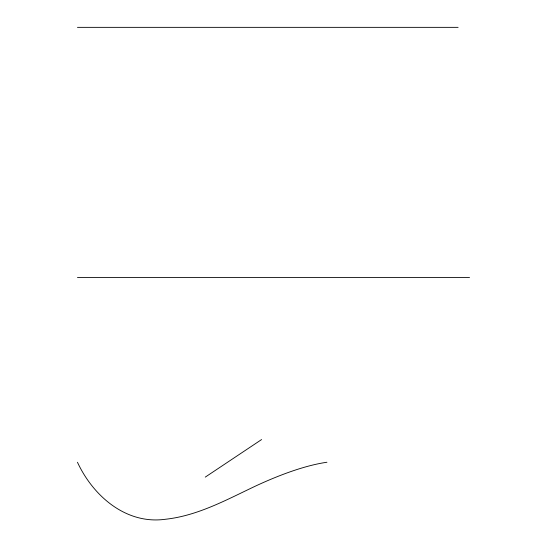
<?xml version="1.0" encoding="UTF-8"?>
<svg xmlns="http://www.w3.org/2000/svg" width="547" height="547" viewBox="0 0 547 547"><rect width="100%" height="100%" fill="white"/><g stroke="black" fill="none" stroke-linecap="round" stroke-linejoin="round"><path stroke-width="0.82" d="M205.262 477.114L261.603 439.549M77.455 27.35L458.119 27.35M77.455 277.507L469.545 277.507M326.942 462.249C304.023 465.559 277.377 475.869 255.128 486.256C226.349 499.876 197.576 515.78 165.392 519.267C126.09 524.744 93.086 496.006 77.455 462.249"/></g></svg>
